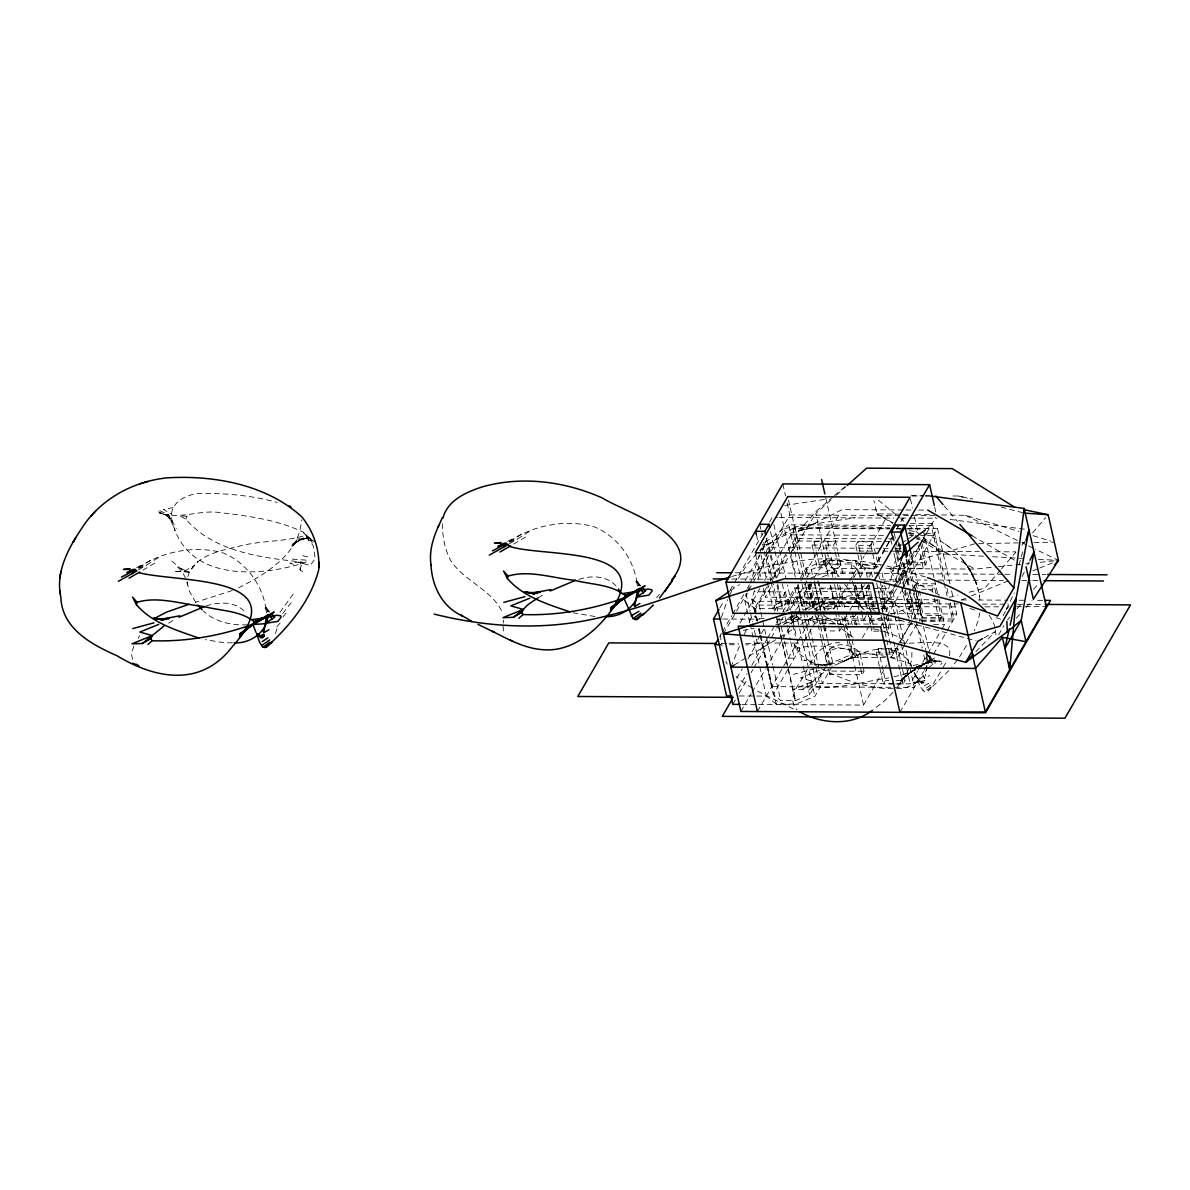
<?xml version="1.0" encoding="UTF-8"?>
<svg xmlns="http://www.w3.org/2000/svg" width="1190" height="1190" viewBox="0 0 1190 1190"><rect width="100%" height="100%" fill="white"/><g stroke="black" fill="none" stroke-linecap="round" stroke-linejoin="round"><path stroke-width="0.75" stroke-dasharray="5 3.75" d="M442.249 523.615C442.546 536.14 444.658 549.185 450.564 560.341C464.189 581.494 492.615 589.69 502.745 613.266M911.897 652.254L911.793 659.424L909.502 667.352M314.963 556.92L313.267 545.853L303.182 532.138C277.999 520.045 249.632 516.118 222.128 512.905C201.69 509.008 181.787 519.331 161.513 513.842L166.719 514.958L159.207 512.786L165.603 514.928L171.717 520.194L176.239 528.553M502.983 626.014L503.995 633.615M503.251 623.129L503.459 620.049M302.572 571.587L300.014 569.98L300.52 563.212L302.156 562.067C261.636 557.768 213.917 551.937 185.878 519.242L179.645 515.746L186.756 516.326L190.177 514.229M914.56 624.467C925.597 639.923 930.416 660.153 924.347 678.508L929.568 675.518M979.891 612.627L978.225 620.54L974.298 630.611M292.324 559.121L307.704 560.252L304.997 562.617C258.959 577.21 187.604 581.464 172.476 522.336C166.288 501.972 189.165 492.02 205.855 493.419C229.834 493.493 254.035 495.977 277.166 502.478M894.597 614.471L888.737 588.44L899 544.99L905.114 545.02M817.961 666.861L799.323 653.935L797.062 650.514L797.657 648.089C826.366 641.544 856.726 652.447 885.434 656.419M187.827 576.719C194.327 554.361 222.396 550.583 241.808 545.526C262.35 540.602 284.157 541.852 304.328 535.708L305.071 534.117L303.182 532.138M721.438 617.312L727.566 599.686M897.885 614.457L892.812 591.995L900.562 562.424M300.014 569.98L302.156 562.067M1008.867 606.454L1006.428 609.206L1007.93 603.91M1018.952 565.086L1023.459 549.2M185.878 519.242L186.756 516.326M756.706 620.808L751.842 599.195L754.564 590.344M757.837 579.709L765.468 554.912M766.003 553.142L768.725 544.291L792.808 528.36L890.046 528.895M749.715 622.296L744.851 600.682L747.067 593.631M747.618 591.861L749.849 584.811M759.279 554.837L750.399 583.055L766.895 554.585M759.845 553.067L762.061 546.017M949.531 655.601C953.8 634.344 911.049 646.021 899.848 642.555M833 496.914L816.191 511.298L798.178 531.558L790.948 553.677L795.946 575.856M762.195 550.777L768.13 535.381M730.913 667.099L740.076 644.772M744.315 634.463L746.428 629.317M749.254 622.444L752.08 615.587M275.44 633.422L276.987 628.781L275.887 625.3M896.62 688.504C913.637 689.01 927.754 676.203 929.271 659.29L926.073 651.361L927.263 660.554M133.815 646.185L131.391 653.563L132.759 660.257M819.404 670.238L800.454 677.884L812.83 681.409L792.6 689.694L802.923 689.337L811.387 684.548C814.629 677.11 822.781 673.361 829.207 668.988M238.55 587.875C265.519 574.383 300.386 553.186 301.382 519.822M1006.428 609.206L1014.297 592.858M1022.165 576.495L1024.531 571.587M1027.669 565.057L1029.246 561.784M729.529 595.357L733.947 586.596M897.513 686.898L905.367 675.697L908.803 668.735M1003.17 615.661L1005.61 610.812M940.859 664.6L941.796 662.83M314.16 559.999L310.248 565.458L298.303 562.23L289.973 563.168L295.418 565.012M738.35 578.444L746.859 564.863L757.316 552.919M966.459 645.307L959.586 656.85M862.408 637.795L869.31 625.524M870.173 623.991L871.898 620.927L884.051 616.703M998.574 634.984L1003.765 625.821M138.114 638.376L139.632 635.743M719.905 607.867L723.58 601.515M730.005 590.404L763.043 533.284M769.469 522.187L772.221 517.427L777.739 517.457M745.282 580.586L759.726 555.611M719.638 636.65L721.497 633.437M722.419 631.831L731.716 615.78M732.638 614.174L746.502 589.853M747.409 588.306L749.477 584.721M767.267 553.96L789.833 514.943L787.111 502.864M723.416 633.824L746.874 593.245M748.688 590.121L770.495 552.413M771.418 550.821L784.344 528.464L855.223 517.769M739.972 623.039L759.904 588.574M764.471 580.675L779.093 555.388M780.015 553.811L795.039 527.81L889.421 528.33M766.836 587.176L754.088 609.221L756.543 611.169M770.48 580.884L795.069 538.386L881.299 538.847M754.579 610.738L769.023 585.763M772.727 579.381L786.575 555.433M872.731 597.737L765.244 597.157L772.682 584.32M776.386 577.894L789.386 555.418M790.324 553.811L797.746 540.974L788.539 500.157M782.291 583.814L786.352 601.843L782.291 608.864L773.128 608.819L777.189 601.798L765.81 551.312M813.276 550.286L812.086 545.035L814.124 541.524L822.067 541.569L820.044 545.08L821.219 550.33M760.38 635.267L754.802 644.891L745.758 644.846M761.303 633.66L764.099 628.841M774.303 611.184L785.445 591.921L754.683 591.742M736.744 678.226L742.322 668.602M747.9 658.962L757.182 642.912L752.794 623.486M751.842 599.195L759.19 605.056L774.05 605.145L788.122 599.403L794.741 587.934L888.737 588.44M867.332 577.299L865.323 568.404L855.432 560.52L824.982 560.356L806.076 568.076L800.602 577.537L788.717 524.82L890.507 525.37M737.86 689.441L746.978 673.674M751.827 665.284L766.598 639.759M767.52 638.152L778.602 619.008M782.797 611.972L799.04 583.874M800.84 580.765L838.757 515.211M732.743 704.376L735.494 699.616M739.154 693.264L746.502 680.576M751.083 672.633L752.928 669.464M753.835 667.873L770.361 639.313M771.284 637.736L775.865 629.793M776.787 628.216L783.198 617.104M786.873 610.753L791.469 602.824L787.453 585.034M806.716 577.567L811.312 569.623L825.384 563.881L850.969 564.015L858.332 569.876L859.939 577.001M744.851 600.682L754.728 608.566L774.452 608.67L793.358 600.95L798.832 591.475L876.227 591.906M826.842 550.36L825.667 545.109L827.69 541.599L835.648 541.643L833.61 545.154L834.8 550.405M806.894 580.839L790.368 609.414L785.683 611.333M830.888 500.008L815.76 513.485L827.199 564.298L825.161 567.809L817.218 567.764L819.241 564.253L816.489 552.011M796.527 609.384L801.093 601.5M811.223 583.993L803.116 597.99L805.928 610.44M740.909 711.456L751.113 693.8M752.05 692.193L765.274 669.316M765.973 668.111L781.756 640.83M782.693 639.223L796.616 615.141M797.538 613.534L805.898 599.076L872.612 599.448M832.822 564.328L840.765 564.372L838.742 567.883L830.784 567.838L832.822 564.328L830.055 552.086M820.059 587.979L819.538 588.901L854.331 589.08L854.851 588.172M832.941 577.388L831.736 572.048L833.774 568.537L873.445 568.746L874.65 574.086M757.42 711.546L797.434 642.377M798.341 640.785L804.738 629.733M805.66 628.141L812.963 615.513M821.457 604.654L819.419 608.164L834.488 608.239L836.511 604.728L821.457 604.654L822.632 609.89M855.789 545.273L857.826 541.762L872.88 541.837L878.012 564.566L875.974 568.076L860.92 568.002L855.789 545.273L870.857 545.347L872.88 541.837M826.143 666.251L809.616 694.826L795.56 700.568L780.7 700.479L773.336 694.633L787.988 669.286M788.821 667.858L803.458 642.555M804.291 641.098L814.317 623.783L812.681 616.584M819.092 615.513L816.34 620.273L814.332 611.377M833.521 609.116L847.964 584.141M849.764 581.018L864.208 556.042M865.115 554.495L887.681 515.463M853.736 577.834L858.332 569.876M841.642 627.457L839.605 630.968L824.536 630.893L826.574 627.383M860.92 568.002L862.943 564.491L857.826 541.762M859.849 577.864L865.323 568.404M809.973 664.913C815.358 652.983 825.652 642.05 839.783 642.704M848.336 637.468L844.32 619.678L846.15 616.494M849.824 610.158L864.505 584.766M869.102 576.838L892.039 537.166M896.62 529.238L903.046 518.126L903.85 521.681M827.63 665.269L825.533 655.943L827.571 652.432A20.855 16.392 30 0 1 859.834 652.611L862.72 665.418M867.674 585.48L872.791 608.209L870.768 611.72L865.636 588.99L867.674 585.48A9.639 7.571 30 0 1 868.135 584.692M856.443 625.003L854.554 616.673L856.592 613.162M739.198 695.957L766.345 696.105L776.237 703.989L795.946 704.093L814.867 696.373L820.327 686.913L806.537 625.687M832.256 666.281L822.364 683.387L809.527 626.461M875.438 604.937L868.745 604.907L866.707 608.417L881.775 608.492L883.798 604.981L877.104 604.951M863.509 668.914L864.029 671.249L862.006 674.76L829.727 674.581L831.498 669.911M880.704 589.065L882.742 585.554L887.859 608.283L885.836 611.809L880.704 589.065A9.639 7.571 30 0 0 876.286 586.09M866.112 615.765L863.36 620.526L862.155 615.185M869.473 620.555L872.211 615.825M885.256 657.639L850.984 657.46L853.022 653.935L849.809 639.699M874.591 597.752L887.561 597.811L893.14 588.187M894.062 586.581L915.422 549.661M882.445 609.384L897.171 583.933M898.093 582.341L917.654 548.516M922.161 540.706L935.712 517.293M910.335 523.466L932.38 523.585L926.861 528.821M878.532 631.176L871.839 631.146L873.862 627.636M922.116 543.592L926.46 562.825L923.261 568.344L908.208 568.255L911.391 562.736L909.428 554.005M859.894 665.433L857.797 656.121L859.834 652.611M896.561 588.827L890.983 598.466L879.931 598.406M897.483 587.235L919.766 548.709M923.47 542.298L925.329 539.085L916.151 539.04M880.674 626.922L886.074 617.58M886.966 616.018L901.47 590.939M902.392 589.362L937.542 528.583L907.925 528.42M880.198 631.191L886.892 631.221L888.93 627.71L885.777 613.728M879.351 666.251L876.167 652.12L878.205 648.61L897.87 648.714L901.856 666.385M935.846 592.888L934.254 585.822L914.575 585.718L912.537 589.229L919.706 621.031L921.744 617.521L916.166 592.784M914.961 585.718L916.121 583.71L935.4 583.814L932.216 589.333L933.808 596.398M912.953 602.527L922.131 602.571L918.07 609.607L908.892 609.548L912.953 602.527L903.612 561.055M904.683 644.995L897.334 657.698L890.655 657.668L897.23 646.304M898.138 644.727L909.948 624.304L908.758 618.964M758.536 704.51L863.568 705.075L886.505 665.418M891.102 657.475L899.357 643.195M900.28 641.618L922.295 603.538L919.483 591.073M899.833 669.896L895.847 652.224L897.87 648.714M905.605 643.403L916.627 624.334L814.317 623.783M894.077 683.982L883.337 683.923L885.375 680.412L883.382 671.577M917.713 590.776L923.291 615.513L922.131 617.521L915.75 589.258M895.862 683.997L903.017 684.027L905.04 680.516L902.258 668.155M921.491 621.046L939.386 621.135L942.569 615.617L923.291 615.513M803.265 625.747L816.251 683.357L910.231 683.863L917.668 671.026M918.353 669.836L927.382 654.217M927.873 653.37L940.963 630.745M941.796 629.302L944.577 624.497L938.077 595.684M899.923 712.319L923.47 671.591M924.377 670.015L932.618 655.779M933.525 654.217L946.318 632.069M947.24 630.492L956.79 613.981L953.577 599.76M943.09 667.441L947.151 660.405M807.326 669.494C802.224 681.468 784.82 697.236 797.107 709.894M940.442 672.008L929.911 689.203L926.356 691.866L924.526 691.821C914.5 681.335 914.664 663.291 901.737 654.381C881.15 641.098 856.116 655.407 836.763 664.615M792.852 550.583L815.76 513.485M817.128 610.232L800.944 598.035L809.988 584.037M814.005 577.819L826.053 559.151L878.428 566.99M293.231 593.989L279.769 612.493M905.367 675.697L900.042 683.09L907.375 675.087L900.309 680.978L915.199 668.616M296.697 540.082L291.714 546.865L297.292 540.587L291.743 546.136L297.812 540.989L291.669 545.303L303.673 537.925M957.355 659.944L951.822 667.173M291.208 602.646L282.238 614.114M282.937 616.941L287.534 611.377M191.575 569.043L197.882 561.606M1007.543 619.856L1009.908 617.089M1017.019 608.804L1021.749 603.27M1033.589 589.437L1038.32 583.903M276.853 626.847L280.319 622.816M656.568 597.648L659.349 594.405M1000.359 570.144L984.829 588.158L967.024 592.769M1001.564 568.761L1015.903 552.145M1021.868 545.213L1025.453 541.063M1032.623 532.748L1045.772 517.516M948.846 670.595L928.155 690.914M1016.245 618.25L1019.904 614.189M1026.018 607.421L1032.117 600.638M975.904 651.704L995.048 631.786L984.13 637.81M893.006 692.387L885.449 700.092L872.017 710.683M783.526 624.572L792.763 619.44L796.497 615.914M928.676 683.328L920.792 687.85M836.377 495.114L846.001 486.531M808.59 690.245L812.74 686.541C838.087 689.903 863.657 681.305 888.752 677.958M914.917 667.694L930.818 661.714L914.917 667.694L932.112 660.167L923.663 664.57L929.375 660.301L920.882 666.474L934.715 657.862L923.663 664.57L914.917 667.694L909.011 663.172L891.652 657.877M834.398 495.709L845.614 486.13M912.403 670.996L900.161 679.951L908.015 674.819M759.741 550.687C795.128 519.539 846.402 526.486 889.763 527.929M927.664 668.304L935.489 662.83L925.894 654.084M802.923 689.337L812.83 681.409M930.595 685.143L922.667 690.557M930.892 687.017L924.526 691.821M138.323 567.749C162.271 551.297 194.312 545.288 222.485 552.681C246.955 562.32 264.358 587.072 266.471 613.103M509.29 541.554C533.239 525.117 565.28 519.108 593.453 526.501C617.387 535.931 634.642 559.88 637.26 585.302M917.178 668.051L922.86 663.722M763.831 549.676L762.611 544.261L788.717 524.82M730.601 590.567L739.407 584.587M915.75 669.137L907.836 674.403L915.408 669.747L905.932 674.15M766.643 545.228L770.317 542.789M902.005 542.997L906.527 540.007M908.03 539.025L912.537 536.036M919.781 666.831L922.548 665.017M150.565 560.237L137.148 568.909L146.459 565.235L160.352 556.37M521.532 534.057L508.115 542.729L517.427 539.055L531.305 530.19M805.199 609.935C824.477 597.915 848.411 594.122 870.857 595.759M808.605 610.083L820.951 602.199M168.608 623.144L173.175 620.347M538.044 597.901L544.142 594.167M734.081 665.165L778.498 638.048M780.09 637.081L792.778 629.346M800.721 624.497L810.241 618.696L895.862 619.157M893.928 676.812L904.698 674.061L912.656 670.595M142.785 570.233L157.035 561.769M513.738 544.053L528.003 535.589M814.466 609.488L817.634 607.599M138.516 569.891L146.459 565.235M509.484 543.696L517.427 539.055M792.763 619.44L799.115 615.721M185.551 578.162L182.382 572.078L177.518 566.901L188.972 572.033L173.889 571.408L183.959 571.512L192.542 566.5M789.61 624.036L803.384 616.078M136.597 567.6L143.023 564.164M507.565 541.42L513.991 537.984M792.361 616.004L787.542 618.577L797.3 614.293M803.622 610.009L811.164 606.067M782.038 622.935L796.17 615.557M798.178 531.558L842.104 509.632L904.043 509.974M298.274 541.138L291.49 544.336L298.169 541.212M918.442 681.394L912.552 683.878L919.007 681.692L913.161 682.495L924.987 680.606L919.602 681.766L924.928 681.944L919.468 681.409L924.303 682.763L919.052 680.769L923.291 683.224L917.624 678.984L914.292 673.793L921.982 683.447L917.624 678.984L914.203 671.77M809.423 578.608L833.774 568.537L836.54 571.096L837.745 576.436M821.933 577.135L836.54 571.096M821.427 639.774L827.05 664.689L853.022 653.935L883.679 654.113M834.681 665.225L855.789 656.493L848.976 626.252M815.7 610.782L834.607 603.062L830.59 585.272M827.184 609.771L835.008 606.588L860.593 606.721L864.267 609.652M961.118 600.117L969.657 596.621M971.367 595.937L1008.927 580.601M1032.831 570.858L1037.963 568.761M1039.673 568.061L1055.039 561.799M232.258 590.523L195.591 602.333M910.305 672.008L912.462 671.205L904.698 674.061M844.245 660.688L851.891 657.877L833.208 663.425L823.391 664.898L829.936 664.318L818.556 664.734L825.31 665.091M890.998 614.293L911.837 607.049L940.323 599.671M731.716 576.51L774.645 564.61L809.78 559.449A233.047 183.215 30 0 1 839.991 559.211L862.423 561.427L883.397 565.205M296.95 539.07L308.002 538.148L312.539 538.817L308.79 538.192L298.065 540.706L308.82 537.404M814.585 668.676L793.433 674.403M885.658 568.076L889.272 568.612L974.833 543.785M949.218 597.365L958.129 595.06M206.167 605.978C219.674 601.441 236.929 601.129 246.285 613.683M578.935 579.381C591.98 575.023 608.328 575.603 617.268 587.473M173.071 507.654L163.506 509.513L171.776 514.452M806.82 529.148L801.376 530.071M743.304 630.358L754.163 628.469M775.865 624.676L810.241 618.696M303.956 538.936L297.589 539.977L308.79 538.192L308.002 538.148M784.79 505.453L826.604 499.146M913.191 665.448L937.303 661.09L941.468 661.685M897.736 583.026L889.272 568.612L974.893 569.073L996.684 566.812M998.499 566.619L1023.936 563.986M1025.75 563.792L1029.38 563.42M1040.283 562.29L1058.446 560.401L1035.241 549.14M978.537 543.711L1024.754 542.744M1033.991 542.566L1054.34 542.134M937.303 661.09L933.719 661.105L939.981 661.105L935.623 661.045L929.524 658.427L936.307 661.566L924.704 653.013M984.993 606.855L999.853 606.796M1016.558 606.721L1046.278 606.588M911.064 495.754L923.812 495.828M925.627 495.843L929.271 495.858M952.952 495.977L958.426 496.007L972.78 499.012M912.165 495.918L923.098 495.977M924.928 495.992L930.387 496.022M905.873 509.974L911.332 510.004M918.62 510.049L925.909 510.094M789.833 514.943L934.745 515.716M779.584 517.457L893.839 518.081M900.77 518.022L908.059 518.052M909.874 518.067L937.214 518.215M909.011 525.474L931.22 525.593L943.908 581.865M896.829 528.36L900.533 528.39M906.557 528.97L923.068 529.059M908.922 533.462L916.27 533.507M925.448 533.551L934.641 533.596M790.978 534.846L885.36 535.351M909.413 535.47L913.266 535.5M920.525 535.53L933.481 535.604M888.632 538.891L897.379 538.936M797.746 540.974L892.262 541.48M762.611 544.261L768.725 544.291L770.763 553.335M812.086 545.035L820.044 545.08M825.667 545.109L833.61 545.154M770.867 547.712L881.418 548.307M883.218 548.322L888.662 548.352M895.906 548.397L901.351 548.426M859.061 551.029L875.483 551.119M882.772 551.149L888.231 551.178M890.061 551.193L900.979 551.253M913.741 551.312L979.325 551.669M986.599 551.714L1015.754 551.863M911.391 562.736L926.46 562.825M819.241 564.253L827.199 564.298M862.943 564.491L878.012 564.566M831.736 572.048L878.086 572.301M735.361 572.807L1002.991 574.249M1004.851 574.264L1012.288 574.309M1032.727 574.413L1040.164 574.458M1042.024 574.458L1045.742 574.487M731.79 578.995L772.682 579.218M880.481 579.798L926.936 580.036M938.092 580.095L1003.14 580.452M1021.719 580.556L1031.016 580.601M1032.875 580.616L1038.454 580.646M884.2 581.211L898.703 581.285M921.491 589.273L932.216 589.333M878.071 591.906L892.812 591.995M797.002 597.96L872.568 598.362M880.035 599.477L941.186 599.82M961.58 599.924L968.987 599.968M978.254 600.013L1007.9 600.177M1019.027 600.236L1026.435 600.266M1037.561 600.325L1043.124 600.355M895.073 602.006L752.571 601.233L756.989 620.808M777.189 601.798L786.352 601.843M791.469 602.824L878.071 603.285M879.916 603.3L922.295 603.538M787.825 603.047L958.233 603.955M982.315 604.089L1004.539 604.208M1017.51 604.282L1024.917 604.327M1026.777 604.327L1043.437 604.416M875.23 606.498L801.837 606.112L796.839 583.918M880.689 606.528L959.021 606.96M872.791 608.209L879.484 608.239M881.165 608.254L887.859 608.283M890.165 613.624L956.79 613.981M854.554 616.673L850.374 616.658L852.248 624.988M921.744 617.521L941.409 617.625L937.437 599.953M764.159 618.621L756.989 618.577L754.163 616.331M722.702 619.023L759.562 619.216M777.977 619.321L844.32 619.678M900.904 620.734L810.226 620.243L809.408 616.643M921.268 620.838L952.729 621.016L948.668 603.003M933.57 624.438L944.577 624.497M883.902 627.695L888.93 627.71M247.386 624.795C231.678 625.479 215.033 622.087 203.282 610.976M757.182 642.912L796.988 643.121M721.72 643.493L727.283 643.522M729.128 643.522L738.38 643.582M745.788 643.611L764.307 643.716M729.47 644.757L738.529 644.802M876.167 652.12L886.907 652.179M888.692 652.179L895.847 652.224M885.479 654.113L892.693 654.158L883.471 613.237M827.05 664.689L833.164 664.719L827.556 639.818M831.765 671.071L864.029 671.249M885.375 680.412L888.945 680.427M896.1 680.472L905.04 680.516M741.95 704.421L756.691 704.51M843.874 591.698L863.895 591.832M900.934 514.229L876.911 513.812L873.921 500.529M902.779 514.259L908.327 514.348M915.72 514.482L930.491 514.735M941.587 514.928L965.596 515.33L1018.848 531.409M232.511 642.853L224.122 642.719L205.32 639.67M893.11 688.698C867.138 688.876 842.193 679.341 819.375 667.679M921.149 540.587L943.254 553.96L983.49 556.206M992.624 556.727L1027.372 558.66M1038.334 559.285L1058.446 560.401M298.303 562.23L304.997 562.617M826.991 665.18L816.028 664.288L822.662 665.671L803.964 660.019L810.866 662.756M843.829 624.705C826.41 622.772 808.114 623.307 792.064 615.661M183.959 571.512L188.972 572.033M896.695 528.628L901.737 529.238M595.089 616.539L573.074 612.79M950.036 519.435L1027.134 529.55M909.502 530.517L917.46 532.257M874.397 629.049L879.47 630.15M879.589 597.737C891.414 600.667 901.708 608.402 909.443 617.655M302.796 555.7L309.489 557.307M886.981 565.934L925.924 577.091M958.426 496.007L967.321 498.327M1001.147 507.104L1022.508 512.637M899.417 620.109L906.557 622.043M908.342 622.519L965.402 637.885M967.187 638.361L976.098 640.77M1033.039 535.708L1050.785 541.063M884.244 631.444L898.435 636.769L907.197 643.582M923.871 533.968C951.762 542.417 975.279 567.154 979.504 596.413M969.909 608.402L975.116 610.232M995.941 617.58L1001.147 619.41M158.508 511.804L166.139 514.868L171.717 520.194M159.802 510.763L168.504 514.69L172.476 522.336M793.462 708.972L755.873 690.349M965.596 515.33L1020.321 541.896M1021.972 542.699L1026.955 545.109M1028.606 545.913L1033.575 548.337M889.272 568.612L939.654 595.178M892.976 522.871L876.911 513.812L892.708 523.377M909.041 531.93L913.861 534.652M915.467 535.56L974.893 569.073M972.126 535.723L1014.936 560.445M752.318 688.088L742.471 681.929L735.985 676.247M894.3 524.329L900.607 528.152M908.505 532.942L913.251 535.798M914.827 536.764L919.573 539.62M171.866 561.085L183.781 571.304M945.187 543.994L950.691 548.099M824.491 615.78L836.258 624.646M842.148 629.094L853.929 637.959M308.85 540.87L305.071 534.117L314.636 541.956M874.948 611.095L865.056 603.226L861.039 585.435M878.443 500.231L899.581 517.754M900.979 518.914L903.805 521.25M909.443 525.921L943.254 553.96M641.053 586.075L635.073 580.988L641.008 586.343L636.07 580.006L638.926 585.822M268.895 611.244L264.106 607.168L270.041 612.538M853.022 653.935L855.789 656.493M312.167 540.885L305.071 534.117L312.494 542.804M309.712 538.073L312.137 540.706M171.895 521.265L166.139 514.868L168.504 514.69L175.108 530.844M797.657 648.089L793.165 642.987L797.062 650.514M944.25 505.943L957.444 521.488M797.657 616.375L799.382 618.517M930.639 658.368L925.701 652.031L932.9 665.002M269.044 611.273L265.102 606.201L267.958 612.017M826.053 559.151L839.158 576.808M844.617 584.156L863.167 609.161M868.626 616.509L871.898 620.927M195.8 602.497L189.671 591.817L186.651 581.553M811.387 684.548L812.74 686.541M970.772 571.319L966.964 565.473L973.881 577.284L976.752 584.617L967.842 566.752L973.881 577.284L973.212 576.019M989.098 615.141L992.743 620.823L995.435 628.335M902.436 591.043L911.837 607.049M725.87 661.223L727.224 664.184M923.336 676.054L924.347 678.508M639 585.688L636.442 579.337L637.394 586.7M268.033 611.883L265.474 605.532L266.426 612.88M975.488 581.137L975.012 579.827L977.183 585.941M934.671 507.104L935.831 512.28M937.542 528.583L949.962 583.74M951.569 590.85L953.175 597.975M932.38 523.585L945.455 581.642M946.987 588.395L948.668 595.878M950.23 602.809L953.889 619.008L913.474 618.785L906.572 588.187M944.206 583.204L947.106 596.101M923.485 530.874L934.031 577.686M934.433 579.485L937.765 594.241M934.209 598.168L939.386 621.135M910.469 499.041L912.462 507.907M914.456 516.787L917.654 530.978M920.569 543.845L925.299 564.834L910.231 564.744L909.056 559.493M918.144 545.615L923.261 568.344M911.466 555.492L919.082 589.303M916.121 583.71L917.311 589.02M914.575 585.718L915.764 591.014M908.372 559.493L915.705 592.04M916.121 593.84L923.038 624.586M923.455 626.401L929.568 653.518M929.97 655.333L930.788 658.948L924.675 658.918L922.637 649.874M906.691 559.121L913.191 587.964M913.593 589.764L918.07 609.607M906.23 559.508L908.208 568.255M899.551 543.027L901.574 552.041M899 544.99L900.622 552.22M903.076 563.078L908.372 586.581M908.773 588.395L915.705 619.127M916.107 620.942L922.22 648.059M897.781 540.721L900.19 551.387M902.585 562.067L907.806 585.197M909.413 592.308L915.422 619.008M894.226 533.388L895.624 539.576M896.025 541.376L899.03 554.733M900.637 561.859L906.259 586.759M893.244 536.169L894.27 540.721M895.683 546.969L911.912 619.008M892.232 535.634L893.452 541.048M895.073 548.248L908.892 609.548M891.905 544.232L890.715 538.891L871.407 572.256L872.612 577.596M893.913 553.127L901.127 585.153M901.529 586.938L908.357 617.194M898.286 616.241L909.517 666.058M909.859 667.605L914.322 687.418L771.819 686.645L761.392 640.384M894.999 616.256L901.009 642.942M901.306 644.251L906.23 666.073M906.587 667.664L910.231 683.863M878.369 556.994L880.362 565.875M881.968 572.97L884.363 583.621M884.765 585.391L887.561 597.811M878.488 574.071L879.693 579.411M880.079 581.196L887.309 613.222M887.71 615.007L893.318 639.908M893.72 641.693L897.334 657.698M900.22 671.666L903.017 684.027M870.857 545.347L875.974 568.076M883.798 604.981L885.375 611.987M876.658 582.981L883.069 611.452M881.775 608.492L886.892 631.221M881.031 614.962L886.252 638.093M886.654 639.878L890.655 657.668M868.923 584.409L874.546 609.325M868.745 604.907L869.92 610.158M870.321 611.898L873.073 624.14M878.205 648.61L882.98 669.806M861.53 584.111L867.153 609.027M861.456 584.974L867.064 609.89M867.465 611.66L870.262 624.155M870.649 625.895L871.839 631.146M879.752 668.021L883.337 683.923M855.432 560.52L859.046 576.54M850.969 564.015L853.78 576.481M855.789 585.376L860.593 606.721M855.342 584.945L861.753 613.415M854.197 585.287L859.582 609.161M852.486 580.943L859.046 610.068M857.336 616.494L859.225 624.824M852.397 613.133L855.03 624.81M825.696 497.584L837.611 550.39M837.924 551.848L843.636 577.18M835.187 552.145L838.742 567.883M860.682 668.929L862.006 674.76M839.753 585.331L845.361 610.232M845.763 612.017L848.574 624.467M827.69 541.599L829.668 550.345M833.774 568.537L835.767 577.433M837.373 584.543L842.996 609.459M844.602 616.584L849.407 637.929M848.738 639.253L854.346 664.154M854.747 665.939L863.568 705.075M827.243 552.101L830.784 567.838M834.547 584.498L840.155 609.414M841.761 616.524L846.581 637.885M846.968 639.655L850.984 657.46M836.511 604.728L837.701 609.979M838.087 611.72L840.854 623.962M824.982 560.356L828.597 576.377M825.384 563.881L828.195 576.332M830.189 585.227L835.008 606.588M821.621 552.071L825.161 567.809M835.276 611.734L838.028 623.977M838.429 625.732L839.605 630.968M814.124 541.524L816.087 550.271M813.663 552.026L817.218 567.764M818.616 581.598L825.176 610.708M817.709 580.765L824.268 609.875M823.034 611.645L825.786 623.887M814.317 581.092L820.728 609.563M822.335 616.688L827.154 638.033M811.312 569.623L812.919 576.748M814.525 583.859L820.535 610.544M820.207 611.66L822.959 623.902M823.361 625.643L824.536 630.893M827.571 652.432L830.456 665.255M810.568 581.836L816.98 610.306M817.381 612.091L820.193 624.542M820.594 626.327L829.415 665.463M806.076 568.076L808.084 576.971M809.676 584.097L815.299 608.997M828.686 669.925L829.727 674.581M809.007 584.617L814.615 609.533M816.221 616.643L821.026 638.004M808.322 584.692L813.93 609.607M795.039 527.81L806.27 577.641M807.876 584.751L813.484 609.667M782.827 483.884L785.549 495.962M792.808 528.36L803.89 577.522M805.377 584.171L811.104 609.548M802.105 584.231L807.817 609.563M806.329 612.225L809.126 624.676M797.865 584.379L800.944 598.035M798.832 591.475L803.086 610.396M803.488 612.181L806.299 624.631M780.878 513.113L795.262 576.912M794.741 587.934L799.814 610.411M800.022 611.348L803.012 624.646M793.358 600.95L795.381 609.949M795.798 611.749L814.867 696.373M773.827 524.537L785.846 577.909M788.122 599.403L790.547 610.202M790.963 612.002L796.631 637.2M797.047 639L802.804 664.57M803.131 666.013L809.616 694.826M785.445 591.921L789.431 609.577M791.023 616.643L795.396 636.07M770.51 531.528L774.571 549.557M774.988 551.372L780.67 576.6M771.18 555.135L777.293 582.267M777.695 584.067L784.627 614.813M785.028 616.613L787.482 627.472M787.884 629.272L790.324 640.131M790.74 641.931L794.399 658.204L788.286 658.174L783.808 638.286M766.449 538.564L775.389 578.221M777.011 585.435L782.291 608.864M759.711 524.269L762.15 535.084M763.772 542.298L765.393 549.512M764.248 551.491L770.763 580.423M771.18 582.222L777.695 611.154M779.316 618.398L783.392 636.471M774.05 605.145L775.27 610.544M776.713 616.941L795.56 700.568M776.698 618.681L795.946 704.093M756.468 534.905L758.09 542.119M760.931 554.733L766.613 579.976M767.029 581.776L773.128 608.819M755.65 554.57L761.243 579.411M763.251 588.291L765.244 597.157M759.19 605.056L760.41 610.47M760.812 612.27L772.682 664.898M772.994 666.281L780.7 700.479M754.728 608.566L757.569 621.165M759.19 628.365L760.41 633.764M760.827 635.564L767.416 664.838M767.714 666.177L776.237 703.989M758.997 629.703L759.8 633.273M758.506 628.796L759.711 634.136M759.949 635.207L766.524 664.377M766.851 665.82L773.336 694.633M746.041 593.468L750.012 611.125M750.414 612.895L752.407 621.716M750.116 624.096L766.345 696.105M721.467 643.061L722.062 646.155M979.281 594.911L980.129 600.98M720.962 639.908L720.262 633.779M995.539 629.912L996 636.234M187.589 581.613L187.737 584.945M865.636 588.99A9.639 7.571 30 0 1 870.217 585.554M825.533 655.943A20.855 16.392 30 0 1 857.797 656.121M823.346 602.586L822.826 603.494L857.618 603.672L858.139 602.765L823.346 602.586M964.941 562.751L961.356 558.378L969.969 570.04L964.941 562.751"/><path stroke-width="1.5" d="M138.784 572.673C178.708 582.951 297.634 574.279 232.407 646.557C200.902 687.835 155.117 678.821 116.769 655.616C91.571 644.578 61.835 628.528 60.869 597.216C54.8 570.07 70.463 544.604 85.204 523.213C104.289 496.944 135.437 481.013 167.463 477.83C214.051 475.107 266.515 484.523 301.858 516.906C313.967 531.96 319.991 550.539 318.742 569.787C311.23 598.615 291.922 623.367 270.428 643.403M318.831 567.288L318.935 562.32M1030.034 560.148L1033.976 551.967L1021.154 620.362L1025.973 641.707L1002.411 637.364L1009.715 669.806L1016.156 598.183L1028.978 529.788L1025.958 540.379M266.486 616.435L263.719 632.738L268.91 629.793M637.438 590.255L634.716 606.498L639.937 603.509M1044.969 600.37L1050.532 600.4L985.543 712.78L740.909 711.456L715.904 600.548L784.299 578.756L869.92 579.218L960.732 602.705L997.607 616.018L1013.85 587.92L1024.159 508.428L930.387 496.022M60.333 574.934L60.898 571.423M59.783 578.236L60.363 574.666M1009.328 628.707L1004.91 648.461L1021.154 620.362L1007.275 631.845L965.7 662.309L883.664 640.22L798.044 639.759L723.416 633.824L791.796 612.032L877.417 612.493L968.035 635.148L999.912 626.267L1016.156 598.183L1010.132 625.107M198.834 638.004C176.834 630.477 151.918 622.92 136.463 604.684L137.058 602.259C158.553 595.907 181.832 604.327 203.624 606.454C220.299 610.946 240.722 610.425 254.318 621.864L253.232 624.051C221.578 635.683 185.819 642.005 152.142 640.711L150.788 638.703L152.231 635.579L164.027 625.94M569.802 611.824C547.802 604.297 522.886 596.74 507.431 578.489L508.026 576.079C529.52 569.727 552.8 578.147 574.591 580.274C591.266 584.751 611.675 584.231 625.286 595.684L624.2 597.871C592.546 609.503 556.786 615.825 523.109 614.531L521.755 612.523C524.671 605.591 532.138 602.006 538.044 597.901M901.009 560.683L905.114 545.02L925.418 529.907M442.963 518.067C447.574 499.964 467.164 491.619 483.348 486.576C522.693 475.777 565.324 481.504 602.289 497.97C627.294 513.455 707.306 536.303 671.829 579.649M268.196 615.111C266.59 632.366 250.897 643.493 234.192 642.883M639.164 588.916C637.557 606.171 621.864 617.312 605.16 616.703M438.054 527.185L442.397 517.576M438.827 525.459C433.16 537.672 428.95 551.297 431.003 564.878M477.949 624.363L494.162 632.217L491.887 631.102C508.175 639.209 524.597 648.58 543.205 649.71C570.754 651.986 594.346 632.827 610.128 612.136C657.951 545.065 544.47 557.604 509.737 546.493L508.011 544.351M281.182 617.015L277.939 621.344L265.757 623.307L274.875 617.015L272.45 614.769M652.165 590.805L648.952 595.089L636.724 597.127L645.858 590.805L643.433 588.574M74.211 540.32L73.245 542.045L75.714 537.672M725.96 582.222L872.746 583.011L879.737 614.07L732.966 613.266L725.96 582.222L782.827 483.884L929.613 484.672L934.284 505.378M740.106 704.421L732.743 704.376L713.494 618.964L718.998 609.444M765.631 534.95L764.828 531.35L768.889 524.329L759.711 524.269M731.969 695.927L726.54 695.897L714.997 644.683L717.778 639.863M732.445 698.813L722.285 716.365L1064.961 718.21L1130.5 604.892L1045.296 604.431M892.232 535.634L891.414 532.034L895.49 524.998L904.653 525.058L911.153 553.9M906.289 557.322L900.592 532.079L904.653 525.058M874.576 579.842L929.613 484.672M918.561 546.954L921.938 541.108M757.42 711.546L738.172 626.148L880.674 626.922L899.923 712.319L985.35 711.947L1046.278 606.588L1024.159 508.428M672.127 581.062L659.513 598.035M675.176 576.079L665.032 591.356M1024.828 509.87L1048.167 514.735L1058.446 560.401L1033.351 599.284L1026.033 566.842M244.768 629.867L239.443 637.245L246.776 629.257L239.711 635.148L254.601 622.772L239.562 634.121L247.416 628.975M615.736 603.672L610.411 611.065L617.744 603.077L610.678 608.968L625.568 596.592L610.529 607.926L618.369 602.795M256.505 633.839L259.792 642.704L263.168 647.301L266.382 647.107L269.505 643.686M643.805 613.4L636.933 619.678L633.035 618.532L624.572 599.76M1054.905 564.551L1058.446 560.401M1002.411 637.364L975.532 668.423L730.913 667.099L734.081 665.165M90.856 516.177L95.661 511.046M254.809 623.902L246.434 628.439L268.776 614.457L247.237 628.573L262.261 617.893M625.776 597.722L617.402 602.244L639.744 588.277L618.205 602.393L633.229 591.713M973.361 654.351L965.7 662.309L977.883 641.246L982.568 638.658M653.37 604.996L642.823 615.096M267.958 645.694L272.257 641.529L266.382 647.107M118.316 581.315L132.179 573.595L135.898 570.084M489.269 555.135L503.132 547.415L506.866 543.904M267.869 637.855L262.097 641.722M639.03 611.318L631.146 615.84M899.298 559.255L918.04 542.253M147.991 644.415L152.142 640.711M518.944 618.235L523.109 614.531M847.384 485.312L866.632 468.161L952.253 468.622L1014.891 507.297M260.283 620.63L261.949 619.187L253.663 624.601L245.333 628.32M631.25 594.45L632.902 593.007L624.631 598.406L616.301 602.14M264.79 647.702L268.509 644.549M269.639 639.937L261.502 645.709M269.728 642.169L263.168 647.301M152.231 635.579L132.001 643.85L142.324 643.507L152.231 635.579L139.855 632.039L158.806 624.393M523.198 609.399L502.968 617.67L513.292 617.327L523.198 609.399L510.822 605.859L529.773 598.213M640.964 613.118L633.035 618.532M641.306 614.962L634.954 619.752M872.017 710.683C850.969 726.212 821.68 724.174 799.695 711.813M715.904 600.548L729.128 591.564M154.804 618.279L166.555 612.091L188.793 604.341M266.902 616.48L274.117 612.032L263.064 618.74L254.318 621.864L271.513 614.337L263.064 618.74M637.87 590.285L645.084 585.852L634.032 592.561L625.286 595.684L642.481 588.143L634.032 592.561M132.179 573.595L136.939 570.813M503.132 547.415L507.907 544.633M129.026 578.191L139.721 572.003M499.978 552.011L510.689 545.823M142.324 643.507L150.788 638.703M513.292 617.327L521.755 612.523M133.384 569.311L126.943 572.732L135.08 569.177M504.337 543.131L497.911 546.552L506.048 542.982M179.155 617.208L204.546 606.543M550.122 591.028L575.514 580.348M121.454 577.091L135.571 569.727M492.407 550.911L506.538 543.547M262.678 618.503L254.318 621.864L270.219 615.87M633.645 592.322L625.286 595.684L641.187 589.69M730.02 577.046C685.633 590.686 642.347 608.12 596.934 618.264C543.354 630.596 487.245 627.413 434.157 614.1M139.498 483.943L147.724 481.459M153.986 622.831L132.834 628.558M524.954 596.651L503.801 602.378M179.854 615.78L161.156 619.306L169.337 618.473L157.958 618.904L166.392 619.336L155.429 618.458L163.714 620.183L153.421 617.967M550.821 589.586L532.123 593.126L540.29 592.293L528.925 592.724L537.359 593.155L526.397 592.263L534.682 594.003L524.388 591.787M264.344 617.833L276.705 615.26L280.87 615.87M635.311 591.653L647.672 589.065L651.837 589.675M258.795 636.115L264.329 634.88L258.929 636.04L264.225 636.293L258.78 635.713L263.57 637.156L258.349 635.118L262.514 637.676L257.695 634.33L261.19 637.959L256.876 633.392M723.416 633.824L727.03 633.199M252.592 619.618L262.663 618.086M623.56 593.423L633.63 591.906M130.067 568.686L123.448 569.445L129.918 569.46M501.02 542.506L494.415 543.265L500.886 543.28M266.411 623.62L250.926 624.631M764.828 531.35L755.65 531.29L756.468 534.905M891.414 532.034L900.592 532.079M716.782 572.717L731.642 572.792M1047.602 574.487L1107.072 574.815M713.212 578.89L728.072 578.965M1044.032 580.675L1103.502 580.988M713.494 618.964L720.857 619.008M716.172 643.463L608.789 642.883L577.79 696.492L733.293 697.325M714.997 644.683L720.426 644.712M1024.278 513.098L1048.167 514.735M927.545 577.671C948.475 585.45 970.162 594.45 985.692 611.05M132.819 663.202L136.508 664.898M471.835 621.388L461.214 615.185L462.687 616.078C442.264 607.197 431.94 586.03 430.973 564.715M510.064 639.803L513.217 641.603M927.724 510.094L972.126 535.723M136.404 664.228L139.052 666.073M289.349 505.81L290.955 507.029M197.644 605.085L202.151 609.786M508.026 576.079L503.534 570.977L507.431 578.489M137.058 602.259L132.566 597.157L136.463 604.684M935.846 496.052L943.045 504.53M959.854 524.314L1013.85 587.92M618.294 588.961L621.359 593.438M641.455 590.136L643.269 592.977M270.487 616.331L272.287 619.187M633.705 604.029L634.716 606.498M253.515 626.104L255.999 632.411M262.737 630.224L263.719 632.738M960.732 602.705L985.35 711.947M905.114 545.02L907.553 555.879M821.606 479.496L824.878 493.954M768.889 524.329L769.692 527.929M60.006 590.894L60.378 594.078M1009.328 662.458L1009.715 669.806M1006.889 621.403L1007.275 631.845M787.75 496.602L755.248 552.785L877.566 553.454L910.067 497.256L787.75 496.602"/></g></svg>
